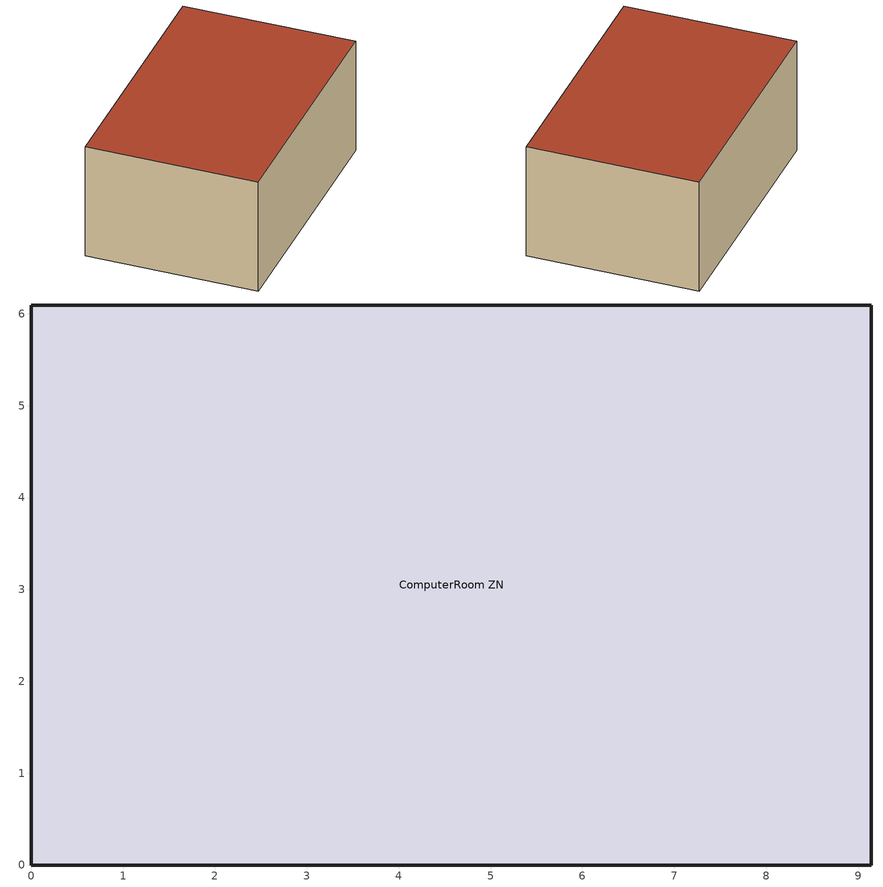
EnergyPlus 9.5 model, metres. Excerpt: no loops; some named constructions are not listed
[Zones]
ComputerRoom ZN
 floor ground (Adiabatic GroundContactFloor): 0,0 0,6.1 9.14,6.1 9.14,0 z0
 wall outside (Adiabatic Wall): 0,6.1 0,0 9.14,0 9.14,6.1 0,6.1 z0:4.27
 roof outside (Adiabatic Roof): 9.14,0 9.14,6.1 0,6.1 0,0 z4.27
[EnergyManagementSystem:Sensor]
Name | Output:Variable or Output:Meter Index Key | Output:Variable or Output:Meter
SENSOR__COMPONENT__Condenser_Water_Loop_Chiller_Outlet_Node__VARIABLE__System_Node_Temperature | Condenser Water Loop Chiller Outlet Node | System Node Temperature
SENSOR__COMPONENT__Condenser_Water_Loop_Chiller_Outlet_Node__VARIABLE__System_Node_Mass_Flow_Rate | Condenser Water Loop Chiller Outlet Node | System Node Mass Flow Rate
SENSOR__COMPONENT__Condenser_Water_Loop_Chiller_Outlet_Node__VARIABLE__System_Node_Setpoint_Temperature | Condenser Water Loop Chiller Outlet Node | System Node Setpoint Temperature
SENSOR__COMPONENT__Condenser_Water_Loop_Chiller_Outlet_Node__VARIABLE__System_Node_Pressure | Condenser Water Loop Chiller Outlet Node | System Node Pressure
SENSOR__COMPONENT__Condenser_Water_Loop_Chiller_Outlet_Node__VARIABLE__System_Node_Standard_Density_Volume_Flow_Rate | Condenser Water Loop Chiller Outlet Node | System Node Standard Density Volume Flow Rate
SENSOR__COMPONENT__Condenser_Water_Loop_Chiller_Outlet_Node__VARIABLE__System_Node_Specific_Heat | Condenser Water Loop Chiller Outlet Node | System Node Specific Heat
SENSOR__COMPONENT__Condenser_Water_Loop_Demand_Outlet_Node__VARIABLE__System_Node_Temperature | Condenser Water Loop Demand Outlet Node | System Node Temperature
SENSOR__COMPONENT__Condenser_Water_Loop_Demand_Outlet_Node__VARIABLE__System_Node_Mass_Flow_Rate | Condenser Water Loop Demand Outlet Node | System Node Mass Flow Rate
SENSOR__COMPONENT__Condenser_Water_Loop_Demand_Outlet_Node__VARIABLE__System_Node_Setpoint_Temperature | Condenser Water Loop Demand Outlet Node | System Node Setpoint Temperature
SENSOR__COMPONENT__Condenser_Water_Loop_Demand_Outlet_Node__VARIABLE__System_Node_Pressure | Condenser Water Loop Demand Outlet Node | System Node Pressure
SENSOR__COMPONENT__Condenser_Water_Loop_Demand_Outlet_Node__VARIABLE__System_Node_Standard_Density_Volume_Flow_Rate | Condenser Water Loop Demand Outlet Node | System Node Standard Density Volume Flow Rate
SENSOR__COMPONENT__Condenser_Water_Loop_Demand_Outlet_Node__VARIABLE__System_Node_Specific_Heat | Condenser Water Loop Demand Outlet Node | System Node Specific Heat
SENSOR__COMPONENT__Condenser_Water_Loop_Pump_Inlet_Node__VARIABLE__System_Node_Temperature | Condenser Water Loop Pump Inlet Node | System Node Temperature
SENSOR__COMPONENT__Condenser_Water_Loop_Pump_Inlet_Node__VARIABLE__System_Node_Mass_Flow_Rate | Condenser Water Loop Pump Inlet Node | System Node Mass Flow Rate
SENSOR__COMPONENT__Condenser_Water_Loop_Pump_Inlet_Node__VARIABLE__System_Node_Setpoint_Temperature | Condenser Water Loop Pump Inlet Node | System Node Setpoint Temperature
SENSOR__COMPONENT__Condenser_Water_Loop_Pump_Inlet_Node__VARIABLE__System_Node_Pressure | Condenser Water Loop Pump Inlet Node | System Node Pressure
SENSOR__COMPONENT__Condenser_Water_Loop_Pump_Inlet_Node__VARIABLE__System_Node_Standard_Density_Volume_Flow_Rate | Condenser Water Loop Pump Inlet Node | System Node Standard Density Volume Flow Rate
SENSOR__COMPONENT__Condenser_Water_Loop_Pump_Inlet_Node__VARIABLE__System_Node_Specific_Heat | Condenser Water Loop Pump Inlet Node | System Node Specific Heat
SENSOR__COMPONENT__Condenser_Water_Loop_Pump_Outlet_Node__VARIABLE__System_Node_Temperature | Condenser Water Loop Pump Outlet Node | System Node Temperature
SENSOR__COMPONENT__Condenser_Water_Loop_CT_Outlet_Node__VARIABLE__System_Node_Temperature | Condenser Water Loop CT Outlet Node | System Node Temperature
SENSOR__COMPONENT__Condenser_Water_Loop_Pump_Outlet_Node__VARIABLE__System_Node_Mass_Flow_Rate | Condenser Water Loop Pump Outlet Node | System Node Mass Flow Rate
SENSOR__COMPONENT__Condenser_Water_Loop_Pump_Outlet_Node__VARIABLE__System_Node_Setpoint_Temperature | Condenser Water Loop Pump Outlet Node | System Node Setpoint Temperature
SENSOR__COMPONENT__Condenser_Water_Loop_Pump_Outlet_Node__VARIABLE__System_Node_Pressure | Condenser Water Loop Pump Outlet Node | System Node Pressure
SENSOR__COMPONENT__Condenser_Water_Loop_Pump_Outlet_Node__VARIABLE__System_Node_Standard_Density_Volume_Flow_Rate | Condenser Water Loop Pump Outlet Node | System Node Standard Density Volume Flow Rate
SENSOR__COMPONENT__Condenser_Water_Loop_Pump_Outlet_Node__VARIABLE__System_Node_Specific_Heat | Condenser Water Loop Pump Outlet Node | System Node Specific Heat
SENSOR__COMPONENT__Condenser_Water_Loop_CT_Inlet_Node__VARIABLE__System_Node_Temperature | Condenser Water Loop CT Inlet Node | System Node Temperature
SENSOR__COMPONENT__Condenser_Water_Loop_CT_Inlet_Node__VARIABLE__System_Node_Mass_Flow_Rate | Condenser Water Loop CT Inlet Node | System Node Mass Flow Rate
SENSOR__COMPONENT__Condenser_Water_Loop_CT_Inlet_Node__VARIABLE__System_Node_Setpoint_Temperature | Condenser Water Loop CT Inlet Node | System Node Setpoint Temperature
SENSOR__COMPONENT__Condenser_Water_Loop_CT_Inlet_Node__VARIABLE__System_Node_Standard_Density_Volume_Flow_Rate | Condenser Water Loop CT Inlet Node | System Node Standard Density Volume Flow Rate
SENSOR__COMPONENT__Condenser_Water_Loop_CT_Inlet_Node__VARIABLE__System_Node_Pressure | Condenser Water Loop CT Inlet Node | System Node Pressure
SENSOR__COMPONENT__Condenser_Water_Loop_CT_Inlet_Node__VARIABLE__System_Node_Specific_Heat | Condenser Water Loop CT Inlet Node | System Node Specific Heat
SENSOR__COMPONENT__Chilled_Water_Loop_Chiller_Outlet_Node__VARIABLE__System_Node_Temperature | Chilled Water Loop Chiller Outlet Node | System Node Temperature
SENSOR__COMPONENT__Chilled_Water_Loop_Chiller_Outlet_Node__VARIABLE__System_Node_Mass_Flow_Rate | Chilled Water Loop Chiller Outlet Node | System Node Mass Flow Rate
SENSOR__COMPONENT__Chilled_Water_Loop_Chiller_Outlet_Node__VARIABLE__System_Node_Pressure | Chilled Water Loop Chiller Outlet Node | System Node Pressure
SENSOR__COMPONENT__Chilled_Water_Loop_Chiller_Outlet_Node__VARIABLE__System_Node_Setpoint_Temperature | Chilled Water Loop Chiller Outlet Node | System Node Setpoint Temperature
SENSOR__COMPONENT__Chilled_Water_Loop_Chiller_Outlet_Node__VARIABLE__System_Node_Standard_Density_Volume_Flow_Rate | Chilled Water Loop Chiller Outlet Node | System Node Standard Density Volume Flow Rate
SENSOR__COMPONENT__Chilled_Water_Loop_Chiller_Outlet_Node__VARIABLE__System_Node_Specific_Heat | Chilled Water Loop Chiller Outlet Node | System Node Specific Heat
SENSOR__COMPONENT__Chilled_Water_Loop_Supply_Outlet_Node__VARIABLE__System_Node_Temperature | Chilled Water Loop Supply Outlet Node | System Node Temperature
[EnergyManagementSystem:ProgramCallingManager]
Initialize ExtCtrl-Based Setpoint Manager: EndOfZoneSizing; InitializeExtCtrlBasedSetpointManager
ExtCtrl-Based Setpoint Manager: AfterPredictorAfterHVACManagers; ExtCtrlBasedSetpointManager
[EnergyManagementSystem:Program]
InitializeExtCtrlBasedSetpointManager: SET tmp_val1 = @ExtCtrlObs 0
[Schedule:Day:Interval]
AHU Supply Temp Sch Default: No, 24:00, 22
Chilled_Water_Temperature_Default 4: No, 24:00, 18
Chilled_Water_Temperature_Summer_Design_Day 4; Chilled_Water_Temperature_Winter_Design_Day 4: No, 24:00, 6.7
DataCenter Equipment_SCH Default; DataCenter Equipment_SCH Summer Design Day; DataCenter Equipment_SCH Winter Design Day; DataCenter Equipment_SCH Wknd|Wkdy Day 11; DataCenter Equipment_SCH Wknd|Wkdy Day 3; DataCenter Equipment_SCH Wknd|Wkdy Day 7: No, 24:00, 1
DataCenter Equipment_SCH Wknd|Wkdy Day; DataCenter Equipment_SCH Wknd|Wkdy Day 4; DataCenter Equipment_SCH Wknd|Wkdy Day 8: No, 24:00, 0.25
DataCenter Equipment_SCH Wknd|Wkdy Day 1; DataCenter Equipment_SCH Wknd|Wkdy Day 5; DataCenter Equipment_SCH Wknd|Wkdy Day 9: No, 24:00, 0.5
DataCenter Equipment_SCH Wknd|Wkdy Day 10; DataCenter Equipment_SCH Wknd|Wkdy Day 2; DataCenter Equipment_SCH Wknd|Wkdy Day 6: No, 24:00, 0.75
SmallDataCenterHighITE ReturnApproachTemp_SCH Default; SmallDataCenterHighITE ReturnApproachTemp_SCH Summer Design Day; SmallDataCenterHighITE ReturnApproachTemp_SCH Winter Design Day; SmallDataCenterHighITE ReturnApproachTemp_SCH Wknd|Wkdy Day 11; SmallDataCenterHighITE ReturnApproachTemp_SCH Wknd|Wkdy Day 3; SmallDataCenterHighITE ReturnApproachTemp_SCH Wknd|Wkdy Day 7: No, 24:00, -7.21
SmallDataCenterHighITE ReturnApproachTemp_SCH Wknd|Wkdy Day; SmallDataCenterHighITE ReturnApproachTemp_SCH Wknd|Wkdy Day 4; SmallDataCenterHighITE ReturnApproachTemp_SCH Wknd|Wkdy Day 8: No, 24:00, -6.91
SmallDataCenterHighITE ReturnApproachTemp_SCH Wknd|Wkdy Day 1; SmallDataCenterHighITE ReturnApproachTemp_SCH Wknd|Wkdy Day 5; SmallDataCenterHighITE ReturnApproachTemp_SCH Wknd|Wkdy Day 9: No, 24:00, -7.01
SmallDataCenterHighITE ReturnApproachTemp_SCH Wknd|Wkdy Day 10; SmallDataCenterHighITE ReturnApproachTemp_SCH Wknd|Wkdy Day 2; SmallDataCenterHighITE ReturnApproachTemp_SCH Wknd|Wkdy Day 6: No, 24:00, -7.11
SmallDataCenterHighITE SupplyApproachTemp_SCH Default; SmallDataCenterHighITE SupplyApproachTemp_SCH Summer Design Day; SmallDataCenterHighITE SupplyApproachTemp_SCH Winter Design Day; SmallDataCenterHighITE SupplyApproachTemp_SCH Wknd|Wkdy Day 11; SmallDataCenterHighITE SupplyApproachTemp_SCH Wknd|Wkdy Day 3; SmallDataCenterHighITE SupplyApproachTemp_SCH Wknd|Wkdy Day 7: No, 24:00, 9.94
SmallDataCenterHighITE SupplyApproachTemp_SCH Wknd|Wkdy Day; SmallDataCenterHighITE SupplyApproachTemp_SCH Wknd|Wkdy Day 4; SmallDataCenterHighITE SupplyApproachTemp_SCH Wknd|Wkdy Day 8: No, 24:00, 11.13
SmallDataCenterHighITE SupplyApproachTemp_SCH Wknd|Wkdy Day 1; SmallDataCenterHighITE SupplyApproachTemp_SCH Wknd|Wkdy Day 5; SmallDataCenterHighITE SupplyApproachTemp_SCH Wknd|Wkdy Day 9: No, 24:00, 10.73
SmallDataCenterHighITE SupplyApproachTemp_SCH Wknd|Wkdy Day 10; SmallDataCenterHighITE SupplyApproachTemp_SCH Wknd|Wkdy Day 2; SmallDataCenterHighITE SupplyApproachTemp_SCH Wknd|Wkdy Day 6: No, 24:00, 10.34
[Schedule:Week:Daily]
AHU Supply Temp Sch Week Rule - Jan1-Dec31: AHU Supply Temp Sch Default, AHU Supply Temp Sch Default, AHU Supply Temp Sch Default, AHU Supply Temp Sch Default, AHU Supply Temp Sch Default, AHU Supply Temp Sch Default, AHU Supply Temp Sch Default, AHU Supply Temp Sch Default, AHU Supply Temp Sch Default, AHU Supply Temp Sch Default, AHU Supply Temp Sch Default, AHU Supply Temp Sch Default
Chilled_Water_Temperature 4 Week Rule - Jan1-Dec31: Chilled_Water_Temperature_Default 4, Chilled_Water_Temperature_Default 4, Chilled_Water_Temperature_Default 4, Chilled_Water_Temperature_Default 4, Chilled_Water_Temperature_Default 4, Chilled_Water_Temperature_Default 4, Chilled_Water_Temperature_Default 4, Chilled_Water_Temperature_Default 4, Chilled_Water_Temperature_Summer_Design_Day 4, Chilled_Water_Temperature_Winter_Design_Day 4, Chilled_Water_Temperature_Default 4, Chilled_Water_Temperature_Default 4
SmallDataCenterHighITE ReturnApproachTemp_SCH Week Rule - Jul2-Jul29: SmallDataCenterHighITE ReturnApproachTemp_SCH Wknd|Wkdy Day 6, SmallDataCenterHighITE ReturnApproachTemp_SCH Wknd|Wkdy Day 6, SmallDataCenterHighITE ReturnApproachTemp_SCH Wknd|Wkdy Day 6, SmallDataCenterHighITE ReturnApproachTemp_SCH Wknd|Wkdy Day 6, SmallDataCenterHighITE ReturnApproachTemp_SCH Wknd|Wkdy Day 6, SmallDataCenterHighITE ReturnApproachTemp_SCH Wknd|Wkdy Day 6, SmallDataCenterHighITE ReturnApproachTemp_SCH Wknd|Wkdy Day 6, SmallDataCenterHighITE ReturnApproachTemp_SCH Default, SmallDataCenterHighITE ReturnApproachTemp_SCH Summer Design Day, SmallDataCenterHighITE ReturnApproachTemp_SCH Winter Design Day, SmallDataCenterHighITE ReturnApproachTemp_SCH Default, SmallDataCenterHighITE ReturnApproachTemp_SCH Default
SmallDataCenterHighITE ReturnApproachTemp_SCH Week Rule - Jul30-Aug5: SmallDataCenterHighITE ReturnApproachTemp_SCH Wknd|Wkdy Day 6, SmallDataCenterHighITE ReturnApproachTemp_SCH Wknd|Wkdy Day 6, SmallDataCenterHighITE ReturnApproachTemp_SCH Wknd|Wkdy Day 7, SmallDataCenterHighITE ReturnApproachTemp_SCH Wknd|Wkdy Day 7, SmallDataCenterHighITE ReturnApproachTemp_SCH Wknd|Wkdy Day 7, SmallDataCenterHighITE ReturnApproachTemp_SCH Wknd|Wkdy Day 7, SmallDataCenterHighITE ReturnApproachTemp_SCH Wknd|Wkdy Day 7, SmallDataCenterHighITE ReturnApproachTemp_SCH Default, SmallDataCenterHighITE ReturnApproachTemp_SCH Summer Design Day, SmallDataCenterHighITE ReturnApproachTemp_SCH Winter Design Day, SmallDataCenterHighITE ReturnApproachTemp_SCH Default, SmallDataCenterHighITE ReturnApproachTemp_SCH Default
SmallDataCenterHighITE ReturnApproachTemp_SCH Week Rule - Aug6-Aug26: SmallDataCenterHighITE ReturnApproachTemp_SCH Wknd|Wkdy Day 7, SmallDataCenterHighITE ReturnApproachTemp_SCH Wknd|Wkdy Day 7, SmallDataCenterHighITE ReturnApproachTemp_SCH Wknd|Wkdy Day 7, SmallDataCenterHighITE ReturnApproachTemp_SCH Wknd|Wkdy Day 7, SmallDataCenterHighITE ReturnApproachTemp_SCH Wknd|Wkdy Day 7, SmallDataCenterHighITE ReturnApproachTemp_SCH Wknd|Wkdy Day 7, SmallDataCenterHighITE ReturnApproachTemp_SCH Wknd|Wkdy Day 7, SmallDataCenterHighITE ReturnApproachTemp_SCH Default, SmallDataCenterHighITE ReturnApproachTemp_SCH Summer Design Day, SmallDataCenterHighITE ReturnApproachTemp_SCH Winter Design Day, SmallDataCenterHighITE ReturnApproachTemp_SCH Default, SmallDataCenterHighITE ReturnApproachTemp_SCH Default
SmallDataCenterHighITE ReturnApproachTemp_SCH Week Rule - Aug27-Sep2: SmallDataCenterHighITE ReturnApproachTemp_SCH Wknd|Wkdy Day 7, SmallDataCenterHighITE ReturnApproachTemp_SCH Wknd|Wkdy Day 7, SmallDataCenterHighITE ReturnApproachTemp_SCH Wknd|Wkdy Day 7, SmallDataCenterHighITE ReturnApproachTemp_SCH Wknd|Wkdy Day 7, SmallDataCenterHighITE ReturnApproachTemp_SCH Wknd|Wkdy Day 7, SmallDataCenterHighITE ReturnApproachTemp_SCH Wknd|Wkdy Day 8, SmallDataCenterHighITE ReturnApproachTemp_SCH Wknd|Wkdy Day 8, SmallDataCenterHighITE ReturnApproachTemp_SCH Default, SmallDataCenterHighITE ReturnApproachTemp_SCH Summer Design Day, SmallDataCenterHighITE ReturnApproachTemp_SCH Winter Design Day, SmallDataCenterHighITE ReturnApproachTemp_SCH Default, SmallDataCenterHighITE ReturnApproachTemp_SCH Default
SmallDataCenterHighITE ReturnApproachTemp_SCH Week Rule - Sep3-Sep30: SmallDataCenterHighITE ReturnApproachTemp_SCH Wknd|Wkdy Day 8, SmallDataCenterHighITE ReturnApproachTemp_SCH Wknd|Wkdy Day 8, SmallDataCenterHighITE ReturnApproachTemp_SCH Wknd|Wkdy Day 8, SmallDataCenterHighITE ReturnApproachTemp_SCH Wknd|Wkdy Day 8, SmallDataCenterHighITE ReturnApproachTemp_SCH Wknd|Wkdy Day 8, SmallDataCenterHighITE ReturnApproachTemp_SCH Wknd|Wkdy Day 8, SmallDataCenterHighITE ReturnApproachTemp_SCH Wknd|Wkdy Day 8, SmallDataCenterHighITE ReturnApproachTemp_SCH Default, SmallDataCenterHighITE ReturnApproachTemp_SCH Summer Design Day, SmallDataCenterHighITE ReturnApproachTemp_SCH Winter Design Day, SmallDataCenterHighITE ReturnApproachTemp_SCH Default, SmallDataCenterHighITE ReturnApproachTemp_SCH Default
SmallDataCenterHighITE ReturnApproachTemp_SCH Week Rule - Oct1-Oct28: SmallDataCenterHighITE ReturnApproachTemp_SCH Wknd|Wkdy Day 9, SmallDataCenterHighITE ReturnApproachTemp_SCH Wknd|Wkdy Day 9, SmallDataCenterHighITE ReturnApproachTemp_SCH Wknd|Wkdy Day 9, SmallDataCenterHighITE ReturnApproachTemp_SCH Wknd|Wkdy Day 9, SmallDataCenterHighITE ReturnApproachTemp_SCH Wknd|Wkdy Day 9, SmallDataCenterHighITE ReturnApproachTemp_SCH Wknd|Wkdy Day 9, SmallDataCenterHighITE ReturnApproachTemp_SCH Wknd|Wkdy Day 9, SmallDataCenterHighITE ReturnApproachTemp_SCH Default, SmallDataCenterHighITE ReturnApproachTemp_SCH Summer Design Day, SmallDataCenterHighITE ReturnApproachTemp_SCH Winter Design Day, SmallDataCenterHighITE ReturnApproachTemp_SCH Default, SmallDataCenterHighITE ReturnApproachTemp_SCH Default
SmallDataCenterHighITE ReturnApproachTemp_SCH Week Rule - Oct29-Nov4: SmallDataCenterHighITE ReturnApproachTemp_SCH Wknd|Wkdy Day 9, SmallDataCenterHighITE ReturnApproachTemp_SCH Wknd|Wkdy Day 9, SmallDataCenterHighITE ReturnApproachTemp_SCH Wknd|Wkdy Day 9, SmallDataCenterHighITE ReturnApproachTemp_SCH Wknd|Wkdy Day 10, SmallDataCenterHighITE ReturnApproachTemp_SCH Wknd|Wkdy Day 10, SmallDataCenterHighITE ReturnApproachTemp_SCH Wknd|Wkdy Day 10, SmallDataCenterHighITE ReturnApproachTemp_SCH Wknd|Wkdy Day 10, SmallDataCenterHighITE ReturnApproachTemp_SCH Default, SmallDataCenterHighITE ReturnApproachTemp_SCH Summer Design Day, SmallDataCenterHighITE ReturnApproachTemp_SCH Winter Design Day, SmallDataCenterHighITE ReturnApproachTemp_SCH Default, SmallDataCenterHighITE ReturnApproachTemp_SCH Default
SmallDataCenterHighITE ReturnApproachTemp_SCH Week Rule - Nov5-Nov25: SmallDataCenterHighITE ReturnApproachTemp_SCH Wknd|Wkdy Day 10, SmallDataCenterHighITE ReturnApproachTemp_SCH Wknd|Wkdy Day 10, SmallDataCenterHighITE ReturnApproachTemp_SCH Wknd|Wkdy Day 10, SmallDataCenterHighITE ReturnApproachTemp_SCH Wknd|Wkdy Day 10, SmallDataCenterHighITE ReturnApproachTemp_SCH Wknd|Wkdy Day 10, SmallDataCenterHighITE ReturnApproachTemp_SCH Wknd|Wkdy Day 10, SmallDataCenterHighITE ReturnApproachTemp_SCH Wknd|Wkdy Day 10, SmallDataCenterHighITE ReturnApproachTemp_SCH Default, SmallDataCenterHighITE ReturnApproachTemp_SCH Summer Design Day, SmallDataCenterHighITE ReturnApproachTemp_SCH Winter Design Day, SmallDataCenterHighITE ReturnApproachTemp_SCH Default, SmallDataCenterHighITE ReturnApproachTemp_SCH Default
SmallDataCenterHighITE ReturnApproachTemp_SCH Week Rule - Nov26-Dec2: SmallDataCenterHighITE ReturnApproachTemp_SCH Wknd|Wkdy Day 10, SmallDataCenterHighITE ReturnApproachTemp_SCH Wknd|Wkdy Day 10, SmallDataCenterHighITE ReturnApproachTemp_SCH Wknd|Wkdy Day 10, SmallDataCenterHighITE ReturnApproachTemp_SCH Wknd|Wkdy Day 10, SmallDataCenterHighITE ReturnApproachTemp_SCH Wknd|Wkdy Day 10, SmallDataCenterHighITE ReturnApproachTemp_SCH Wknd|Wkdy Day 11, SmallDataCenterHighITE ReturnApproachTemp_SCH Wknd|Wkdy Day 11, SmallDataCenterHighITE ReturnApproachTemp_SCH Default, SmallDataCenterHighITE ReturnApproachTemp_SCH Summer Design Day, SmallDataCenterHighITE ReturnApproachTemp_SCH Winter Design Day, SmallDataCenterHighITE ReturnApproachTemp_SCH Default, SmallDataCenterHighITE ReturnApproachTemp_SCH Default
SmallDataCenterHighITE ReturnApproachTemp_SCH Week Rule - Dec3-Dec31: SmallDataCenterHighITE ReturnApproachTemp_SCH Wknd|Wkdy Day 11, SmallDataCenterHighITE ReturnApproachTemp_SCH Wknd|Wkdy Day 11, SmallDataCenterHighITE ReturnApproachTemp_SCH Wknd|Wkdy Day 11, SmallDataCenterHighITE ReturnApproachTemp_SCH Wknd|Wkdy Day 11, SmallDataCenterHighITE ReturnApproachTemp_SCH Wknd|Wkdy Day 11, SmallDataCenterHighITE ReturnApproachTemp_SCH Wknd|Wkdy Day 11, SmallDataCenterHighITE ReturnApproachTemp_SCH Wknd|Wkdy Day 11, SmallDataCenterHighITE ReturnApproachTemp_SCH Default, SmallDataCenterHighITE ReturnApproachTemp_SCH Summer Design Day, SmallDataCenterHighITE ReturnApproachTemp_SCH Winter Design Day, SmallDataCenterHighITE ReturnApproachTemp_SCH Default, SmallDataCenterHighITE ReturnApproachTemp_SCH Default
[Schedule:Year]
AHU Supply Temp Sch: AHU Supply Temp Sch Week Rule - Jan1-Dec31, 1, 1, 12, 31
Chilled_Water_Temperature 4: Chilled_Water_Temperature 4 Week Rule - Jan1-Dec31, 1, 1, 12, 31
